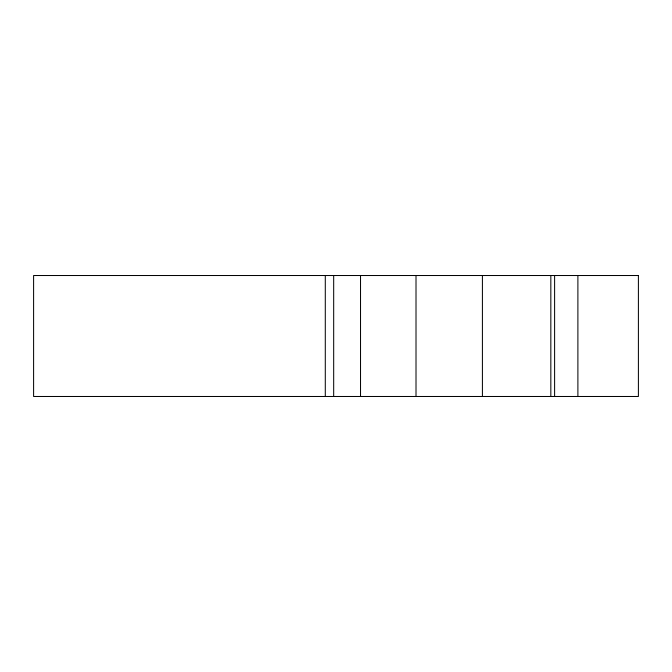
<?xml version="1.0" encoding="UTF-8"?>
<svg xmlns="http://www.w3.org/2000/svg" width="672" height="672" viewBox="0 0 672 672"><rect width="100%" height="100%" fill="white"/><g stroke="black" fill="none" stroke-linecap="round" stroke-linejoin="round"><path stroke-width="1.01" d="M577.895 275.52L577.895 396.48M554.61 275.52L554.61 396.48M550.83 275.52L550.83 396.48M482.412 275.52L482.412 396.48M416.01 275.52L416.01 396.48M360.528 275.52L360.528 396.48M333.682 275.52L333.682 396.48M325.29 275.52L325.29 396.48M638.4 275.52L33.6 275.52L33.6 396.48L638.4 396.48L638.4 275.52"/></g></svg>
